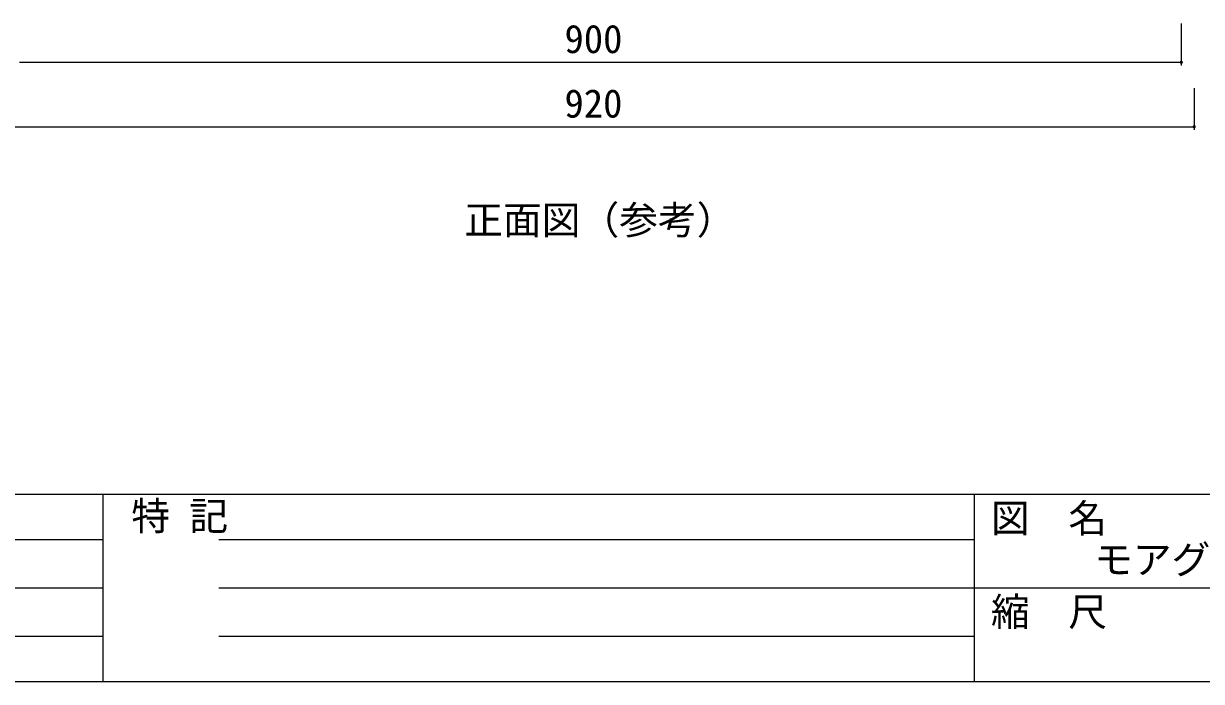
# Model space of a CAD drawing. Units: millimetres on the paper, scale 1:10. Extents: x -5513 to 202, y -3089 to 145.
# Drawn here: x -87.7 to 3.6, y -141.5 to -90.5 of the extents above; entities that cross this region are included whole.
import ezdxf
from ezdxf.enums import TextEntityAlignment as Align

# ---------------------------------------------------------------- set-up
doc = ezdxf.new("R2010")
doc.units = ezdxf.units.MM
doc.layers.add('0-1_0', color=7, linetype='Continuous', lineweight=13)
doc.layers.add('0-3_SUNPO', color=7, linetype='Continuous', lineweight=13)
doc.layers.add('0-4__0-c__0-f_0-f', color=7, linetype='Continuous')
doc.layers.add('0-5__0-d__0-3_0-3', color=7, linetype='Continuous')
doc.styles.add('ＭＳ ゴシック', font='')
doc.styles.get('ＭＳ ゴシック').set_extended_font_data('MS Gothic')

msp = doc.modelspace()

# ---------------------------------------------------------------- linework, layer by layer
at = {"layer": '0-1_0'}
for p, q in [((2, -90.5), (2, -93.75)), ((-88, -93.5), (-86.75, -93.5)), ((-88, -93.5), (-86.75, -93.5)), ((-88, -93.5), (2, -93.5)), ((3, -95.5), (3, -98.75)), ((-89, -98.5), (3, -98.5))]:
    msp.add_line(p, q, dxfattribs=at)
for points in [[(2.124, -93.483), (1.879, -93.467), (1.875, -93.489)], [(2.124, -93.483), (1.875, -93.489), (2.125, -93.5)], [(2.125, -93.5), (1.875, -93.489), (1.875, -93.511)], [(2.125, -93.5), (1.875, -93.511), (2.124, -93.517)], [(2.124, -93.517), (1.875, -93.511), (1.879, -93.533)], [(2.12, -93.465), (1.887, -93.447), (1.879, -93.467)], [(2.12, -93.465), (1.879, -93.467), (2.124, -93.483)], [(2.124, -93.517), (1.879, -93.533), (2.12, -93.535)], [(2.12, -93.535), (1.879, -93.533), (1.887, -93.553)], [(2.113, -93.446), (1.897, -93.429), (1.887, -93.447)], [(2.113, -93.446), (1.887, -93.447), (2.12, -93.465)], [(2.12, -93.535), (1.887, -93.553), (2.113, -93.554)], [(2.113, -93.554), (1.887, -93.553), (1.897, -93.571)], [(2.102, -93.428), (1.909, -93.414), (1.897, -93.429)], [(2.102, -93.428), (1.897, -93.429), (2.113, -93.446)], [(2.113, -93.554), (1.897, -93.571), (2.102, -93.572)], [(2.102, -93.572), (1.897, -93.571), (1.909, -93.586)], [(2.089, -93.412), (1.923, -93.401), (1.909, -93.414)], [(2.089, -93.412), (1.909, -93.414), (2.102, -93.428)], [(2.102, -93.572), (1.909, -93.586), (2.089, -93.588)], [(2.089, -93.588), (1.909, -93.586), (1.923, -93.599)], [(2.072, -93.398), (1.938, -93.392), (1.923, -93.401)], [(2.072, -93.398), (1.923, -93.401), (2.089, -93.412)], [(2.089, -93.588), (1.923, -93.599), (2.072, -93.602)], [(2.072, -93.602), (1.923, -93.599), (1.938, -93.608)], [(2.053, -93.387), (1.953, -93.384), (1.938, -93.392)], [(2.053, -93.387), (1.938, -93.392), (2.072, -93.398)], [(2.072, -93.602), (1.938, -93.608), (2.053, -93.613)], [(2.053, -93.613), (1.938, -93.608), (1.953, -93.616)], [(2.032, -93.379), (1.971, -93.378), (1.953, -93.384)], [(2.032, -93.379), (1.953, -93.384), (2.053, -93.387)], [(2.053, -93.613), (1.953, -93.616), (2.032, -93.621)], [(2.032, -93.621), (1.953, -93.616), (1.971, -93.622)], [(2.011, -93.375), (1.971, -93.378), (2.032, -93.379)], [(2.011, -93.375), (1.99, -93.375), (1.971, -93.378)], [(2.032, -93.621), (1.971, -93.622), (2.011, -93.625)], [(2.011, -93.625), (1.971, -93.622), (1.99, -93.625)], [(3.124, -98.483), (2.879, -98.467), (2.875, -98.489)], [(3.124, -98.483), (2.875, -98.489), (3.125, -98.5)], [(3.125, -98.5), (2.875, -98.489), (2.875, -98.511)], [(3.125, -98.5), (2.875, -98.511), (3.124, -98.517)], [(3.124, -98.517), (2.875, -98.511), (2.879, -98.533)], [(3.12, -98.465), (2.887, -98.447), (2.879, -98.467)], [(3.12, -98.465), (2.879, -98.467), (3.124, -98.483)], [(3.124, -98.517), (2.879, -98.533), (3.12, -98.535)], [(3.12, -98.535), (2.879, -98.533), (2.887, -98.553)], [(3.113, -98.446), (2.897, -98.429), (2.887, -98.447)], [(3.113, -98.446), (2.887, -98.447), (3.12, -98.465)], [(3.12, -98.535), (2.887, -98.553), (3.113, -98.554)], [(3.102, -98.428), (2.909, -98.414), (2.897, -98.429)], [(3.102, -98.428), (2.897, -98.429), (3.113, -98.446)], [(3.089, -98.412), (2.923, -98.401), (2.909, -98.414)], [(3.089, -98.412), (2.909, -98.414), (3.102, -98.428)], [(3.072, -98.398), (2.938, -98.392), (2.923, -98.401)], [(3.072, -98.398), (2.923, -98.401), (3.089, -98.412)], [(3.053, -98.387), (2.953, -98.384), (2.938, -98.392)], [(3.053, -98.387), (2.938, -98.392), (3.072, -98.398)], [(3.032, -98.379), (2.971, -98.378), (2.953, -98.384)], [(3.032, -98.379), (2.953, -98.384), (3.053, -98.387)], [(3.011, -98.375), (2.971, -98.378), (3.032, -98.379)], [(3.011, -98.375), (2.99, -98.375), (2.971, -98.378)], [(3.113, -98.554), (2.887, -98.553), (2.897, -98.571)], [(3.113, -98.554), (2.897, -98.571), (3.102, -98.572)], [(3.102, -98.572), (2.897, -98.571), (2.909, -98.586)], [(3.102, -98.572), (2.909, -98.586), (3.089, -98.588)], [(3.089, -98.588), (2.909, -98.586), (2.923, -98.599)], [(3.089, -98.588), (2.923, -98.599), (3.072, -98.602)], [(3.072, -98.602), (2.923, -98.599), (2.938, -98.608)], [(3.072, -98.602), (2.938, -98.608), (3.053, -98.613)], [(3.053, -98.613), (2.938, -98.608), (2.953, -98.616)], [(3.053, -98.613), (2.953, -98.616), (3.032, -98.621)], [(3.032, -98.621), (2.953, -98.616), (2.971, -98.622)], [(3.032, -98.621), (2.971, -98.622), (3.011, -98.625)], [(3.011, -98.625), (2.971, -98.622), (2.99, -98.625)]]:
    msp.add_solid(points, dxfattribs=at)
at = {"layer": '0-3_SUNPO'}
for p, q in [((198, -127), (-198.5, -127)), ((-81.55, -127), (-81.55, -141.5)), ((-14.05, -127), (-14.05, -141.5)), ((-142.55, -130.5), (-81.55, -130.5)), ((-72.55, -130.5), (-14.05, -130.5)), ((-142.55, -134.25), (-81.55, -134.25)), ((-72.55, -134.25), (-14.05, -134.25)), ((-14.05, -134.25), (51.035, -134.25)), ((-142.55, -138), (-81.55, -138)), ((-72.55, -138), (-14.05, -138)), ((-198.5, -141.5), (198, -141.5))]:
    msp.add_line(p, q, dxfattribs=at)

# ---------------------------------------------------------------- texts
at = {"layer": '0-1_0', "style": 'ＭＳ ゴシック'}
for s, p in [('900', (-45.783, -93.45)), ('920', (-45.783, -98.45))]:
    msp.add_text(s, height=2.199, dxfattribs=at).set_placement(p, align=Align.BOTTOM_LEFT)
at = {"layer": '0-4__0-c__0-f_0-f', "style": 'ＭＳ ゴシック'}
for s, p in [('正面図（参考）', (-53.544, -107.49)), ('特 記', (-79.34, -130.434)), ('図\u3000名', (-12.747, -130.612)), ('縮\u3000尺', (-12.747, -137.862))]:
    msp.add_text(s, height=2.199, dxfattribs=at).set_placement(p, align=Align.BOTTOM_LEFT)
at = {"layer": '0-5__0-d__0-3_0-3', "style": 'ＭＳ ゴシック'}
msp.add_text('モアグリーン\u3000標準取付図（参考）', height=2.199, dxfattribs=at).set_placement((-4.75, -133.808), align=Align.BOTTOM_LEFT)

doc.saveas('drawing.dxf')
